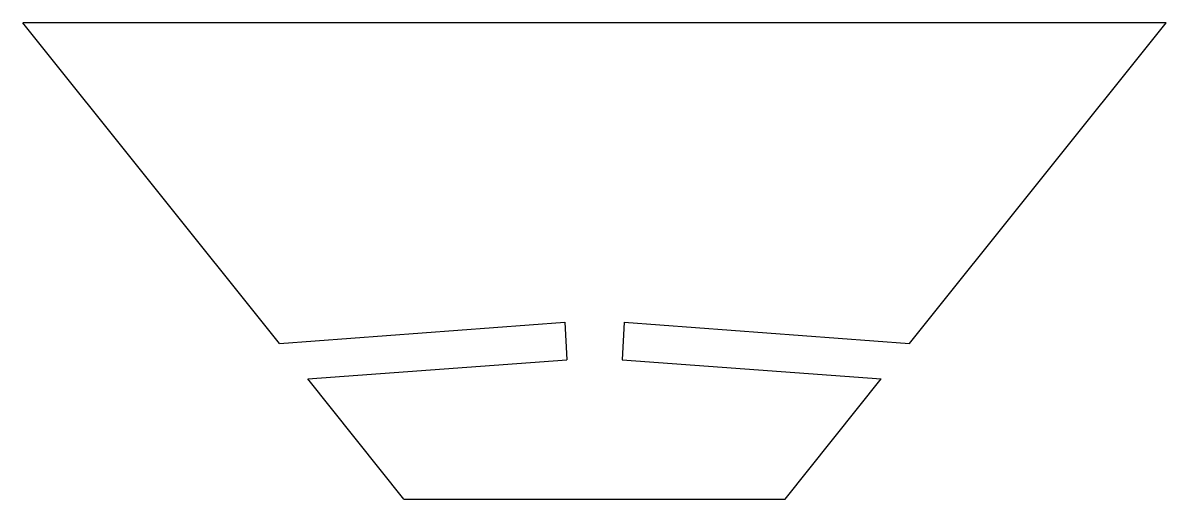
# Model space of a CAD drawing. Header units: millimetres. Extents: x -60 to 60, y -15 to 35.
import ezdxf

# ---------------------------------------------------------------- set-up
doc = ezdxf.new("R2010")
doc.units = ezdxf.units.MM

msp = doc.modelspace()

# ---------------------------------------------------------------- linework, layer by layer
at = {"color": 7, "linetype": 'Continuous', "lineweight": 25}
for p, q in [((-33.07, 1.34), (-60, 35)), ((60, 35), (-60, 35)), ((33.07, 1.34), (60, 35)), ((-33.07, 1.34), (-3.12, 3.57)), ((-3.12, 3.57), (-2.91, -0.36)), ((3.12, 3.57), (2.91, -0.36)), ((3.12, 3.57), (33.07, 1.34)), ((-30.09, -2.38), (-2.91, -0.36)), ((2.91, -0.36), (30.09, -2.38)), ((-20, -15), (-30.09, -2.38)), ((20, -15), (30.09, -2.38)), ((-20, -15), (20, -15))]:
    msp.add_line(p, q, dxfattribs=at)

doc.saveas('drawing.dxf')
